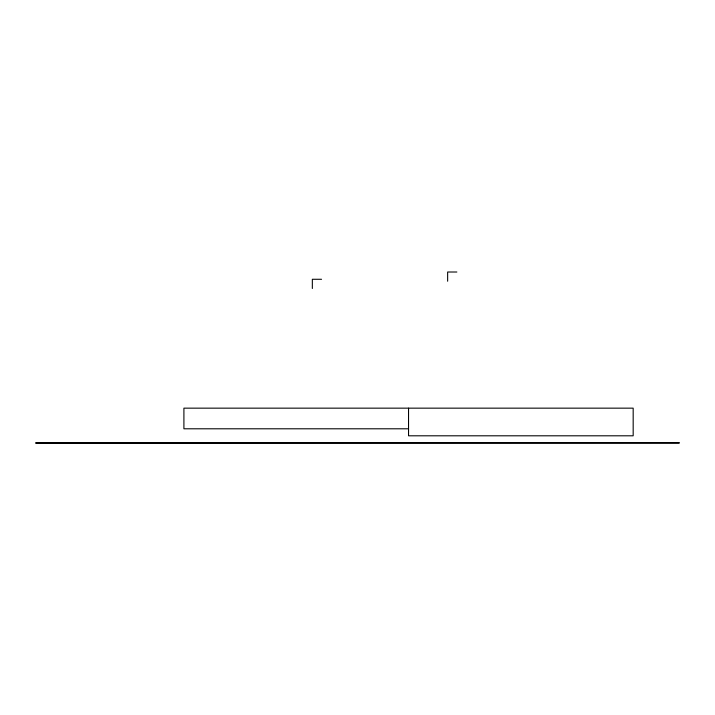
<?xml version="1.0" encoding="UTF-8"?>
<svg xmlns="http://www.w3.org/2000/svg" width="715" height="715" viewBox="0 0 715 715"><rect width="100%" height="100%" fill="white"/><g stroke="black" fill="none" stroke-linecap="round" stroke-linejoin="round"><path stroke-width="1.07" d="M456.858 272.013L447.644 272.013L447.644 281.227M321.553 279.279L312.339 279.279L312.339 288.494M408.542 428.794L183.907 428.794L183.907 408.158L633.177 408.158L633.177 435.801L408.542 435.801L408.542 408.158M679.25 442.898L35.75 442.987L679.25 442.898"/></g></svg>
